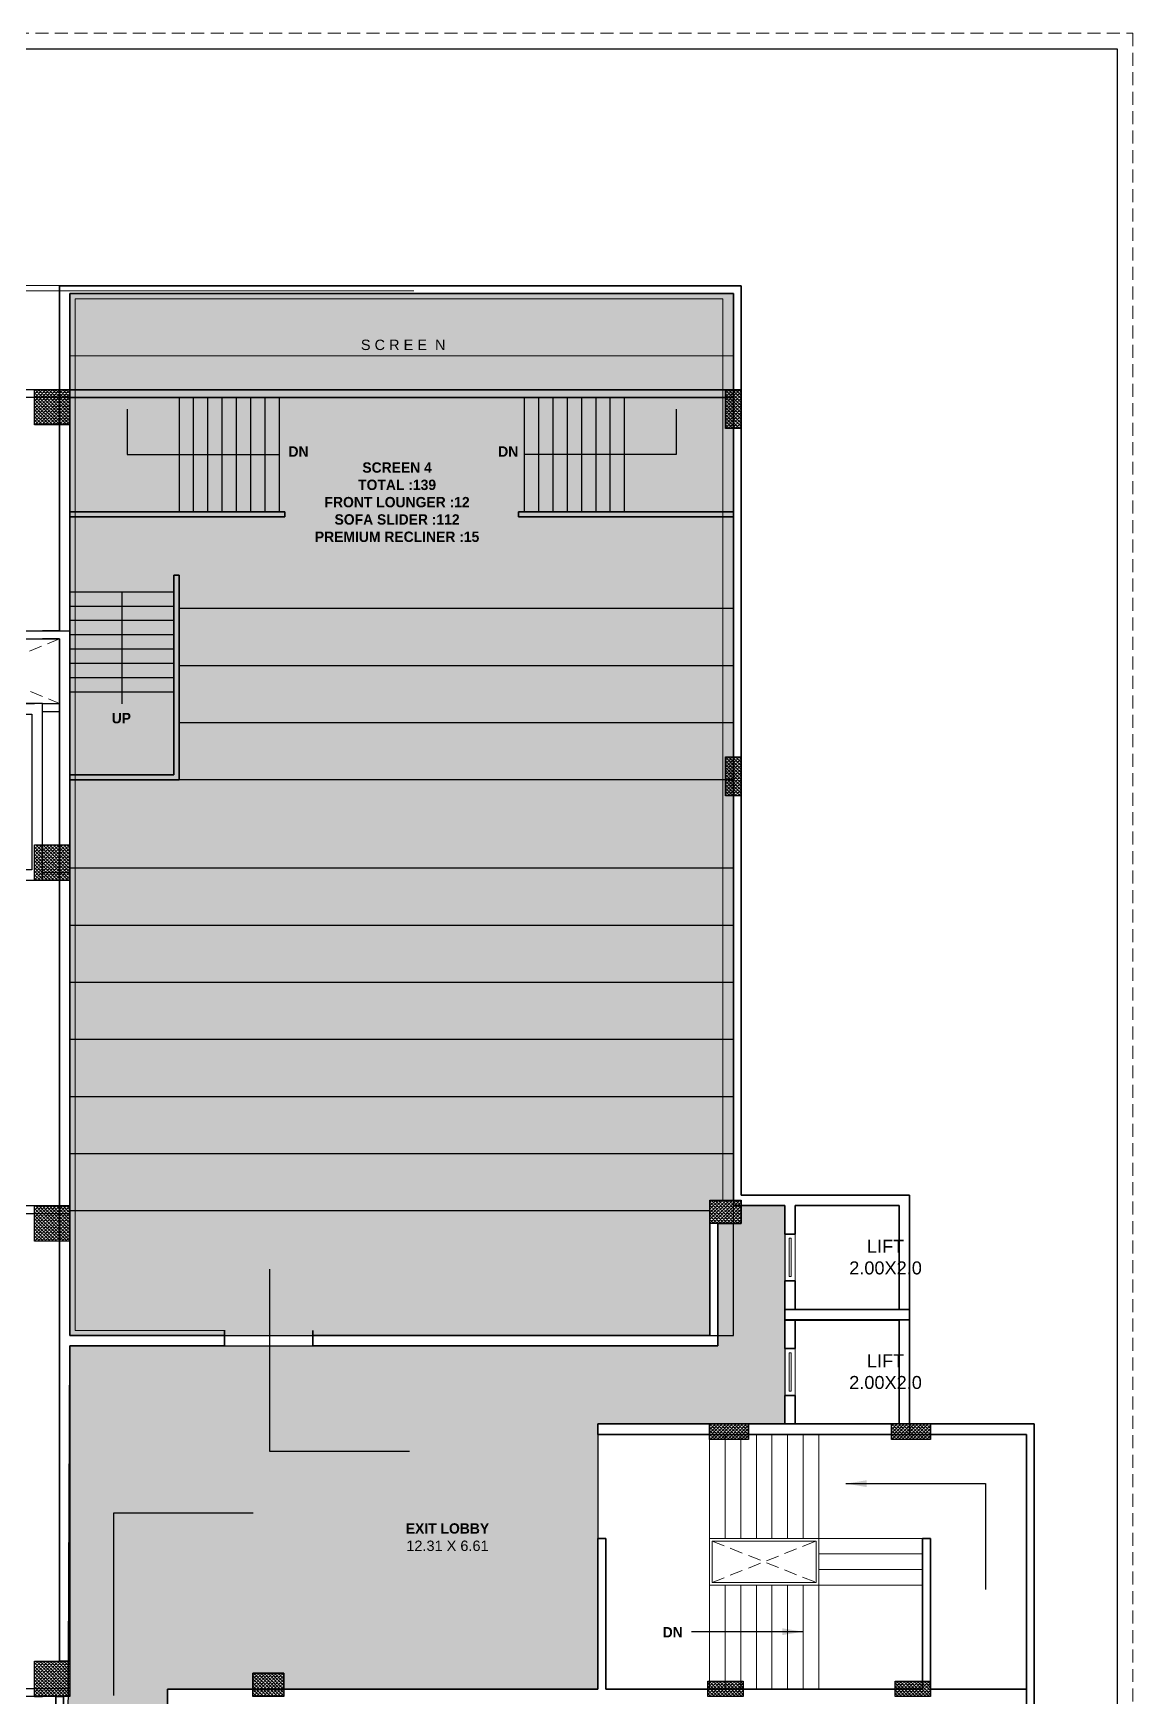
# Model space of a CAD drawing. Header units: feet. Extents: x 1354 to 2117, y 994 to 1430.
# Drawn here: x 1926.06 to 1947.22, y 1120.03 to 1152.06 of the extents above; entities that cross this region are included whole.
import ezdxf

# ---------------------------------------------------------------- set-up
doc = ezdxf.new("R2010")
doc.units = ezdxf.units.FT
doc.linetypes.add('DASHED2', pattern=[0.375, 0.25, -0.125])
doc.linetypes.add('HIDDEN', pattern=[0.375, 0.25, -0.125])
for name, color, linetype, lineweight in [('AR-WALLS', 1, 'Continuous', 30), ('COLUMN (DCPL)', 10, 'Continuous', 30), ('COLUMN HATCH (DCPL)', 42, 'Continuous', 5), ('door', 42, 'Continuous', 9), ('DUCT (DCPL)', 8, 'HIDDEN', 13), ('H', 253, 'Continuous', 5), ('LINE-1-KEY (DCPL)', 253, 'Continuous', 9), ('RAMP_TMOS', 219, 'Continuous', 20), ('stair', 22, 'Continuous', 9), ('Staircase_TMOS', 129, 'Continuous', 20), ('tex', 7, 'Continuous', 15), ('Text Common_TMOS', 150, 'Continuous', 20), ('wall', 7, 'Continuous', 30), ('Wall_TMOS', 5, 'Continuous', 35), ('WI', 252, 'Continuous', 9), ('WIN', 230, 'Continuous', 9)]:
    doc.layers.add(name, color=color, linetype=linetype, lineweight=lineweight)
doc.layers.add('Door_TMOS', color=252, linetype='Continuous', lineweight=15, true_color=0x989898)
doc.layers.add('Layer2', color=240, linetype='Continuous')
doc.styles.add('Arial Narrow', font='arial.ttf')
doc.styles.get("Standard").update_dxf_attribs({"font": 'arial.ttf'})
doc.styles.add('STYLE1', font='arial.ttf')
doc.dimstyles.new('2_Dim_Wrk_Medium_TMOS', dxfattribs={"dimtxt": 0.18, "dimasz": 0.15, "dimexe": 0.18, "dimexo": 0.0625, "dimgap": 0.09, "dimtad": 0, "dimdec": 3, "dimzin": 0, "dimdsep": 46, "dimtxsty": 'STYLE1', "dimblk": 'OPEN90', "dimcen": 0.09, "dimclrd": 256, "dimclre": 256, "dimclrt": 256, "dimazin": 2, "dimtfac": 1, "dimtdec": 3, "dimtofl": 0, "dimtmove": 0, "dimatfit": 3, "dimfxl": 0.18, "dimfxlon": 1, "dimtolj": 1, "dimtzin": 0, "dimlwd": -1, "dimlwe": -1, "dimarcsym": 0})

# ---------------------------------------------------------------- blocks, each defined once
blk = doc.blocks.new('_Open90')
at = {"color": 0, "linetype": 'ByBlock', "lineweight": -2}
for p, q in [((0, 0), (-1, 0)), ((-0.5, 0.5), (0, 0)), ((0, 0), (-0.5, -0.5))]:
    blk.add_line(p, q, dxfattribs=at)

msp = doc.modelspace()

# ---------------------------------------------------------------- hatches: boundary and pattern name
at = {"layer": 'AR-WALLS', "ltscale": 0.25, "true_color": 0xc7c6dc}
h = msp.add_hatch(color=254, dxfattribs=at)
h.dxf.hatch_style = 1
h.paths.add_polyline_path([(1926.7653, 1126.985), (1939.0846, 1126.985), (1939.0846, 1129.5938), (1939.5353, 1129.5938), (1939.5353, 1147.05), (1926.7653, 1147.05)])
at = {"layer": 'AR-WALLS', "ltscale": 0.25, "true_color": 0xffecdb}
h = msp.add_hatch(color=7, dxfattribs=at)
h.dxf.hatch_style = 1
h.paths.add_polyline_path([(1926.6442, 1098.0216), (1928.6442, 1098.0216), (1928.6442, 1120.1783), (1930.2852, 1120.1783), (1930.2852, 1120.483), (1930.8852, 1120.483), (1930.8852, 1120.1783), (1936.9276, 1120.1783), (1936.9276, 1125.2846), (1940.5282, 1125.2846), (1940.5282, 1129.4899), (1939.6846, 1129.4899), (1939.6846, 1129.1435), (1939.2346, 1129.1435), (1939.2346, 1126.785), (1926.7653, 1126.785)])
at = {"layer": 'COLUMN HATCH (DCPL)'}
h = msp.add_hatch(dxfattribs=at)
h.set_pattern_fill('SACNCR', color=256, scale=0.5, angle=90, style=0)
h.set_pattern_definition([(135, (8003.898525, 813.123366), (-0.03314563037, -0.03314563037), []), (135, (8003.898525, 813.15651), (-0.03314563037, -0.03314563037), [0, -0.046875])])
h.paths.add_polyline_path([(1926.0853, 1144.5237), (1926.0853, 1145.2037), (1926.7653, 1145.2037), (1926.7653, 1144.5237)], flags=0)
h = msp.add_hatch(dxfattribs=at)
h.set_pattern_fill('SACNCR', color=256, scale=0.5, angle=90, style=0)
h.set_pattern_definition([(135, (8003.558525, 813.088967), (-0.03314563037, -0.03314563037), []), (135, (8003.558525, 813.122112), (-0.03314563037, -0.03314563037), [0, -0.046875])])
h.paths.add_polyline_path([(1939.6853, 1144.4543), (1939.3853, 1144.4543), (1939.3853, 1145.2043), (1939.6853, 1145.2043)], flags=0)
h = msp.add_hatch(dxfattribs=at)
h.set_pattern_fill('SACNCR', color=256, scale=0.5, angle=90, style=0)
h.set_pattern_definition([(135, (8003.558525, 813.313967), (-0.03314563037, -0.03314563037), []), (135, (8003.558525, 813.347112), (-0.03314563037, -0.03314563037), [0, -0.046875])])
h.paths.add_polyline_path([(1939.6853, 1137.3793), (1939.3853, 1137.3793), (1939.3853, 1138.1293), (1939.6853, 1138.1293)], flags=0)
h = msp.add_hatch(dxfattribs=at)
h.set_pattern_fill('SACNCR', color=256, scale=0.5, angle=90, style=0)
h.set_pattern_definition([(135, (8003.898525, 813.653366), (-0.03314563037, -0.03314563037), []), (135, (8003.898525, 813.68651), (-0.03314563037, -0.03314563037), [0, -0.046875])])
h.paths.add_polyline_path([(1926.0853, 1135.7537), (1926.0853, 1136.4337), (1926.7653, 1136.4337), (1926.7653, 1135.7537)], flags=0)
h = msp.add_hatch(dxfattribs=at)
h.set_pattern_fill('SACNCR', color=256, scale=0.5, angle=360, style=0)
h.set_pattern_definition([(45, (1622.165556, 1942.100456), (-0.0331456304, 0.0331456304), []), (45, (1622.1987, 1942.100456), (-0.0331456304, 0.0331456304), [0, -0.046875])])
h.paths.add_polyline_path([(1939.0846, 1129.1435), (1939.0846, 1129.5938), (1939.6846, 1129.5938), (1939.6846, 1129.1435)])
h = msp.add_hatch(dxfattribs=at)
h.set_pattern_fill('SACNCR', color=256, scale=0.5, angle=90, style=0)
h.set_pattern_definition([(135, (8003.898525, 813.123358), (-0.03314563037, -0.03314563037), []), (135, (8003.898525, 813.156503), (-0.03314563037, -0.03314563037), [0, -0.046875])])
h.paths.add_polyline_path([(1926.0853, 1128.802), (1926.0853, 1129.482), (1926.7653, 1129.482), (1926.7653, 1128.802)], flags=0)
h = msp.add_hatch(dxfattribs=at)
h.set_pattern_fill('SACNCR', color=256, scale=0.5, angle=180, style=0)
h.set_pattern_definition([(225, (2249.296656, 306.252638), (0.0331456304, -0.0331456304), []), (225, (2249.26351, 306.252638), (0.0331456304, -0.0331456304), [0, -0.046875])])
h.paths.add_polyline_path([(1939.8276, 1125.2846), (1939.8276, 1124.985), (1939.0776, 1124.985), (1939.0776, 1125.2846)])
h = msp.add_hatch(dxfattribs=at)
h.set_pattern_fill('SACNCR', color=256, scale=0.5, angle=180, style=0)
h.set_pattern_definition([(225, (2252.796656, 306.252638), (0.0331456304, -0.0331456304), []), (225, (2252.76351, 306.252638), (0.0331456304, -0.0331456304), [0, -0.046875])])
h.paths.add_polyline_path([(1943.3276, 1125.2846), (1943.3276, 1124.985), (1942.5776, 1124.985), (1942.5776, 1125.2846)])
h = msp.add_hatch(dxfattribs=at)
h.set_pattern_fill('SACNCR', color=256, scale=0.5, angle=90, style=0)
h.set_pattern_definition([(135, (8003.898525, 813.653358), (-0.03314563037, -0.03314563037), []), (135, (8003.898525, 813.686503), (-0.03314563037, -0.03314563037), [0, -0.046875])])
h.paths.add_polyline_path([(1926.0853, 1120.032), (1926.0853, 1120.712), (1926.7653, 1120.712), (1926.7653, 1120.032)], flags=0)
h = msp.add_hatch(dxfattribs=at)
h.set_pattern_fill('SACNCR', color=256, scale=0.5, angle=90, style=0)
h.set_pattern_definition([(135, (8014.31842, 788.631846), (-0.03314563037, -0.03314563037), []), (135, (8014.31842, 788.66499), (-0.03314563037, -0.03314563037), [0, -0.046875])])
h.paths.add_polyline_path([(1930.2852, 1120.0322), (1930.2852, 1120.483), (1930.8852, 1120.483), (1930.8852, 1120.0322)])
h = msp.add_hatch(dxfattribs=at)
h.set_pattern_fill('SACNCR', color=256, scale=0.5, angle=90, style=0)
h.set_pattern_definition([(135, (1116.85992, 820.76068), (-0.0331456304, -0.0331456304), []), (135, (1116.85992, 820.793827), (-0.0331456304, -0.0331456304), [0, -0.046875])])
h.paths.add_polyline_path([(1939.0442, 1120.033), (1939.0442, 1120.33), (1939.7242, 1120.33), (1939.7242, 1120.033)])
h = msp.add_hatch(dxfattribs=at)
h.set_pattern_fill('SACNCR', color=256, scale=0.5, angle=90, style=0)
h.set_pattern_definition([(135, (1120.46347, 820.76068), (-0.0331456304, -0.0331456304), []), (135, (1120.46347, 820.793827), (-0.0331456304, -0.0331456304), [0, -0.046875])])
h.paths.add_polyline_path([(1942.6477, 1120.033), (1942.6477, 1120.33), (1943.3277, 1120.33), (1943.3277, 1120.033)])

# ---------------------------------------------------------------- linework, layer by layer
at = {"color": 116, "true_color": 0x136734}
for p, q in [((1928.8653, 1145.05), (1928.8653, 1142.85)), ((1929.1403, 1145.05), (1929.1403, 1142.85)), ((1929.4153, 1145.05), (1929.4153, 1142.85)), ((1929.6903, 1145.05), (1929.6903, 1142.85)), ((1929.9653, 1145.05), (1929.9653, 1142.85)), ((1930.2403, 1145.05), (1930.2403, 1142.85)), ((1930.5153, 1145.05), (1930.5153, 1142.85)), ((1930.7903, 1145.05), (1930.7903, 1142.85)), ((1935.5103, 1145.05), (1935.5103, 1142.85)), ((1935.7853, 1145.05), (1935.7853, 1142.85)), ((1936.0603, 1145.05), (1936.0603, 1142.85)), ((1936.3353, 1145.05), (1936.3353, 1142.85)), ((1936.6103, 1145.05), (1936.6103, 1142.85)), ((1936.8853, 1145.05), (1936.8853, 1142.85)), ((1937.1603, 1145.05), (1937.1603, 1142.85)), ((1937.4353, 1145.05), (1937.4353, 1142.85)), ((1928.7653, 1141.3027), (1926.7653, 1141.3027)), ((1928.7653, 1141.0277), (1926.7653, 1141.0277)), ((1928.7653, 1140.7527), (1926.7653, 1140.7527)), ((1939.5353, 1140.985), (1928.8653, 1140.985)), ((1928.7653, 1140.4777), (1926.7653, 1140.4777)), ((1928.7653, 1140.2027), (1926.7653, 1140.2027)), ((1928.7653, 1139.9277), (1926.7653, 1139.9277)), ((1939.5353, 1139.885), (1928.8653, 1139.885)), ((1928.7653, 1139.6527), (1926.7653, 1139.6527)), ((1928.7653, 1139.3777), (1926.7653, 1139.3777)), ((1939.5353, 1138.785), (1928.8653, 1138.785)), ((1939.5353, 1137.685), (1926.7653, 1137.685)), ((1939.5353, 1135.985), (1926.7653, 1135.985)), ((1939.5353, 1134.885), (1926.7653, 1134.885)), ((1939.5353, 1133.785), (1926.7653, 1133.785)), ((1939.5353, 1132.685), (1926.7653, 1132.685)), ((1939.5353, 1131.585), (1926.7653, 1131.585)), ((1939.5353, 1130.485), (1926.7653, 1130.485)), ((1939.0846, 1129.385), (1926.7653, 1129.385))]:
    msp.add_line(p, q, dxfattribs=at)
msp.add_lwpolyline([(1926.7653, 1126.985), (1939.5353, 1126.985), (1939.5353, 1147.05), (1926.7653, 1147.05)], close=True)
msp.add_lwpolyline([(1928.6442, 1098.0216), (1926.6442, 1098.0216), (1926.7653, 1126.785), (1939.2346, 1126.785), (1939.2346, 1129.1435), (1939.6846, 1129.1435), (1939.6846, 1129.4899), (1940.5282, 1129.4899), (1940.5282, 1125.2846), (1936.9276, 1125.2846), (1936.9276, 1120.1783), (1930.8852, 1120.1783), (1930.8852, 1120.483), (1930.2852, 1120.483), (1930.2852, 1120.1783), (1928.6442, 1120.1783), (1928.6442, 1098.0216), (1926.6442, 1098.0216)])
at = {"layer": 'COLUMN (DCPL)'}
for points in [[(1926.0853, 1144.5237), (1926.0853, 1145.2037), (1926.7653, 1145.2037), (1926.7653, 1144.5237)], [(1939.6853, 1144.4543), (1939.3853, 1144.4543), (1939.3853, 1145.2043), (1939.6853, 1145.2043)], [(1939.6853, 1137.3793), (1939.3853, 1137.3793), (1939.3853, 1138.1293), (1939.6853, 1138.1293)], [(1926.0853, 1135.7537), (1926.0853, 1136.4337), (1926.7653, 1136.4337), (1926.7653, 1135.7537)], [(1939.0846, 1129.1435), (1939.0846, 1129.5938), (1939.6846, 1129.5938), (1939.6846, 1129.1435)], [(1926.0853, 1128.802), (1926.0853, 1129.482), (1926.7653, 1129.482), (1926.7653, 1128.802)], [(1939.8276, 1125.2846), (1939.8276, 1124.985), (1939.0776, 1124.985), (1939.0776, 1125.2846)], [(1943.3276, 1125.2846), (1943.3276, 1124.985), (1942.5776, 1124.985), (1942.5776, 1125.2846)], [(1926.0853, 1120.032), (1926.0853, 1120.712), (1926.7653, 1120.712), (1926.7653, 1120.032)], [(1930.2852, 1120.0328), (1930.2852, 1120.483), (1930.8852, 1120.483), (1930.8852, 1120.0328)], [(1939.0442, 1120.033), (1939.0442, 1120.33), (1939.7242, 1120.33), (1939.7242, 1120.033)], [(1942.6477, 1120.033), (1942.6477, 1120.33), (1943.3277, 1120.33), (1943.3277, 1120.033)]]:
    msp.add_lwpolyline(points, close=True, dxfattribs=at)
msp.add_lwpolyline([(1924.0853, 1135.9543), (1923.6353, 1135.9543), (1923.6353, 1138.9543), (1926.0353, 1138.9549), (1926.0353, 1135.9543), (1925.5853, 1135.9543), (1925.5853, 1135.7543), (1926.2353, 1135.7543), (1926.2353, 1139.1543), (1923.4353, 1139.1543), (1923.4353, 1135.7543), (1924.0853, 1135.7543), (1924.0853, 1135.9543)], dxfattribs=at)
at = {"layer": 'door'}
for p, q in [((1929.7383, 1126.785), (1931.4389, 1126.785)), ((1936.9276, 1125.0791), (1936.9276, 1123.0791))]:
    msp.add_line(p, q, dxfattribs=at)
at = {"layer": 'Door_TMOS'}
for points in [[(1940.5282, 1128.0399), (1940.7282, 1128.0399), (1940.7282, 1128.9399), (1940.5282, 1128.9399)], [(1940.6082, 1128.1199), (1940.6482, 1128.1199), (1940.6482, 1128.8599), (1940.6082, 1128.8599)], [(1940.5282, 1125.834), (1940.7282, 1125.834), (1940.7282, 1126.734), (1940.5282, 1126.734)], [(1940.6082, 1125.914), (1940.6482, 1125.914), (1940.6482, 1126.654), (1940.6082, 1126.654)]]:
    msp.add_lwpolyline(points, close=True, dxfattribs=at)
at = {"layer": 'DUCT (DCPL)'}
for p, q in [((1939.1276, 1122.2291), (1941.1276, 1123.0291)), ((1939.1276, 1123.0291), (1941.1276, 1122.2291))]:
    msp.add_line(p, q, dxfattribs=at)
at = {"layer": 'H', "linetype": 'HIDDEN'}
msp.add_lwpolyline([(1865.7271, 1152.064), (1947.2222, 1152.064), (1947.2222, 1086.6636), (1865.7271, 1086.6636)], close=True, dxfattribs=at)
at = {"layer": 'LINE-1-KEY (DCPL)'}
msp.add_lwpolyline([(1939.3353, 1129.5938), (1939.3353, 1146.95), (1926.8653, 1146.95), (1926.8653, 1127.085), (1929.7383, 1127.085)], dxfattribs=at)
at = {"layer": 'RAMP_TMOS', "color": 254}
msp.add_line((1933.5353, 1145.2), (1939.5353, 1145.2), dxfattribs=at)
at = {"layer": 'stair'}
for p, q in [((1939.3776, 1125.0791), (1939.3776, 1123.0791)), ((1939.6776, 1125.0791), (1939.6776, 1123.0791)), ((1939.9776, 1125.0791), (1939.9776, 1123.0791)), ((1940.2776, 1125.0791), (1940.2776, 1123.0791)), ((1940.5776, 1125.0791), (1940.5776, 1123.0791)), ((1940.8776, 1125.0791), (1940.8776, 1123.0791)), ((1941.1776, 1125.0791), (1941.1776, 1123.0791)), ((1939.0776, 1123.0791), (1939.0776, 1124.985)), ((1939.0776, 1123.0791), (1943.1776, 1123.0791)), ((1941.1776, 1122.7791), (1943.1776, 1122.7791)), ((1941.1776, 1122.4791), (1943.1776, 1122.4791)), ((1939.0776, 1122.1791), (1939.0776, 1120.1783)), ((1939.3776, 1122.1791), (1939.3776, 1120.1783)), ((1939.6776, 1122.1791), (1939.6776, 1120.1783)), ((1939.9776, 1122.1791), (1939.9776, 1120.1783)), ((1940.2776, 1122.1791), (1940.2776, 1120.1783)), ((1940.5776, 1122.1791), (1940.5776, 1120.1783)), ((1940.8776, 1122.1791), (1940.8776, 1120.1783)), ((1941.1776, 1122.1791), (1943.1776, 1122.1791)), ((1941.1776, 1122.1791), (1941.1776, 1120.1783))]:
    msp.add_line(p, q, dxfattribs=at)
at = {"layer": 'Staircase_TMOS'}
for p, q in [((1939.0776, 1122.1791), (1939.0776, 1123.0791)), ((1939.1276, 1123.0291), (1941.1276, 1123.0291)), ((1939.1276, 1122.2291), (1939.1276, 1123.0291)), ((1941.1276, 1123.0291), (1941.1276, 1122.2291)), ((1941.1776, 1123.0791), (1941.1776, 1122.1791)), ((1939.0776, 1122.1791), (1941.1776, 1122.1791)), ((1939.1276, 1122.2291), (1941.1276, 1122.2291))]:
    msp.add_line(p, q, dxfattribs=at)
at = {"layer": 'wall'}
for p, q in [((1913.3367, 1145.2037), (1926.7653, 1145.2043)), ((1913.6367, 1145.0543), (1926.7653, 1145.0543)), ((1923.4353, 1139.1543), (1926.0853, 1139.1543)), ((1926.2353, 1139.1543), (1926.5653, 1139.1543)), ((1926.2353, 1139.0043), (1926.5653, 1139.0043)), ((1925.5853, 1135.7543), (1926.2353, 1135.7543)), ((1926.0853, 1135.7543), (1926.7653, 1135.7543)), ((1926.2353, 1135.9043), (1926.7653, 1135.9043)), ((1926.7653, 1129.4826), (1918.0853, 1129.482)), ((1926.7653, 1129.3326), (1918.0853, 1129.332)), ((1940.5256, 1127.1708), (1940.5256, 1126.9408)), ((1926.7653, 1120.1826), (1909.8367, 1120.1826)), ((1926.7653, 1120.0326), (1909.8367, 1120.0326))]:
    msp.add_line(p, q, dxfattribs=at)
msp.add_lwpolyline([(1866.0271, 1151.764), (1946.9222, 1151.764), (1946.9222, 1086.9636), (1866.0271, 1086.9636)], close=True, dxfattribs=at)
for points in [[(1923.4353, 1139.1543), (1923.4353, 1140.5543), (1926.7653, 1140.5543), (1926.7653, 1139.1543)], [(1923.5853, 1139.1543), (1923.5853, 1140.4043), (1926.5653, 1140.4043), (1926.5653, 1139.1543)]]:
    msp.add_lwpolyline(points, dxfattribs=at)
at = {"layer": 'Wall_TMOS'}
for p, q in [((1939.6853, 1147.2), (1926.5653, 1147.2)), ((1926.5653, 1140.5543), (1926.5653, 1147.2)), ((1939.6853, 1129.6899), (1939.6853, 1147.2)), ((1939.5353, 1147.05), (1926.7653, 1147.05)), ((1926.7653, 1126.985), (1926.7653, 1147.05)), ((1939.5353, 1129.4899), (1939.5353, 1147.05)), ((1939.6853, 1145.2), (1926.7653, 1145.2)), ((1939.5353, 1145.05), (1926.7653, 1145.05)), ((1926.7653, 1145.05), (1928.8653, 1145.05)), ((1939.6853, 1145.2), (1939.5353, 1145.2)), ((1926.7653, 1135.75), (1926.7653, 1143.4)), ((1930.902, 1142.85), (1926.7653, 1142.85)), ((1930.902, 1142.75), (1926.7653, 1142.75)), ((1930.902, 1142.85), (1930.902, 1142.75)), ((1935.3986, 1142.85), (1939.5353, 1142.85)), ((1935.3986, 1142.85), (1935.3986, 1142.75)), ((1935.3986, 1142.75), (1939.5353, 1142.75)), ((1939.5353, 1142.85), (1939.3353, 1142.85)), ((1939.5353, 1142.75), (1939.3353, 1142.75)), ((1928.7653, 1137.785), (1928.7653, 1141.6314)), ((1928.8653, 1141.6314), (1928.7653, 1141.6314)), ((1928.8653, 1137.685), (1928.8653, 1141.6314)), ((1926.2353, 1140.5543), (1926.5653, 1140.5543)), ((1926.2353, 1140.4043), (1926.5653, 1140.4043)), ((1926.5653, 1120.7126), (1926.5653, 1140.4043)), ((1928.7653, 1137.785), (1926.7653, 1137.785)), ((1928.8653, 1137.685), (1926.7653, 1137.685)), ((1939.5353, 1130.6), (1939.5353, 1131.45)), ((1940.5282, 1129.6899), (1939.6853, 1129.6899)), ((1942.9282, 1129.6899), (1940.5282, 1129.6899)), ((1942.9282, 1127.2899), (1942.9282, 1129.6899)), ((1926.0853, 1129.4826), (1926.2353, 1129.4826)), ((1939.5353, 1129.4899), (1940.5282, 1129.4899)), ((1940.5282, 1129.4899), (1940.5282, 1128.9399)), ((1940.7282, 1129.4899), (1942.7282, 1129.4899)), ((1940.7282, 1129.4899), (1940.7282, 1128.9399)), ((1942.7282, 1129.4899), (1942.7282, 1127.4899)), ((1939.0846, 1129.1435), (1939.0846, 1126.985)), ((1939.2346, 1129.1435), (1939.2346, 1126.785)), ((1940.7282, 1128.9399), (1940.5282, 1128.9399)), ((1940.7282, 1128.9399), (1940.5282, 1128.9399)), ((1942.9282, 1128.7859), (1942.9282, 1128.6859)), ((1940.7282, 1128.0399), (1940.5282, 1128.0399)), ((1940.5282, 1128.0399), (1940.5282, 1127.4899)), ((1940.7282, 1128.0399), (1940.5282, 1128.0399)), ((1940.7282, 1128.0399), (1940.7282, 1127.4899)), ((1942.7282, 1127.4899), (1940.5282, 1127.4899)), ((1940.5282, 1127.4899), (1940.5282, 1127.2899)), ((1940.7282, 1127.484), (1940.5282, 1127.484)), ((1940.5282, 1127.484), (1940.5282, 1127.284)), ((1940.5282, 1127.2899), (1940.5282, 1127.4399)), ((1940.5282, 1127.2899), (1942.9282, 1127.2899)), ((1940.5282, 1127.284), (1942.7282, 1127.284)), ((1940.5282, 1127.284), (1940.5282, 1126.734)), ((1942.9282, 1127.484), (1940.7282, 1127.484)), ((1940.7282, 1127.284), (1940.7282, 1126.734)), ((1942.7282, 1127.284), (1942.7282, 1125.284)), ((1942.9282, 1125.084), (1942.9282, 1127.484)), ((1929.7383, 1126.985), (1926.7653, 1126.985)), ((1929.7383, 1127.0921), (1929.7383, 1126.785)), ((1931.4389, 1127.085), (1931.4389, 1126.785)), ((1939.0846, 1126.985), (1931.4389, 1126.985)), ((1929.7383, 1126.785), (1926.7653, 1126.785)), ((1926.7653, 1120.7126), (1926.7653, 1126.785)), ((1939.2346, 1126.785), (1931.4389, 1126.785)), ((1940.7282, 1126.734), (1940.5282, 1126.734)), ((1940.7282, 1126.734), (1940.5282, 1126.734)), ((1942.9282, 1126.58), (1942.9282, 1126.48)), ((1940.5282, 1125.834), (1940.5282, 1125.284)), ((1940.7282, 1125.834), (1940.5282, 1125.834)), ((1940.7282, 1125.834), (1940.5282, 1125.834)), ((1940.7282, 1125.834), (1940.7282, 1125.284)), ((1936.9276, 1125.2846), (1945.3276, 1125.2846)), ((1939.0776, 1125.2846), (1939.0776, 1125.0791)), ((1939.8276, 1125.2846), (1939.8276, 1125.0846)), ((1939.8276, 1125.0846), (1939.8276, 1125.2346)), ((1945.3276, 1087.0216), (1945.3276, 1125.2846)), ((1936.9276, 1123.0791), (1937.0776, 1123.0791)), ((1936.9276, 1123.0791), (1936.9276, 1120.1783)), ((1937.0776, 1123.0791), (1937.0776, 1120.1783)), ((1943.1776, 1120.1783), (1943.1776, 1123.0791)), ((1943.1776, 1123.0791), (1943.3276, 1123.0791)), ((1943.3276, 1120.1783), (1943.3276, 1123.0791)), ((1926.5653, 1120.7126), (1926.7653, 1120.7126)), ((1926.0853, 1120.0326), (1926.2353, 1120.0326)), ((1926.4942, 1118.0282), (1926.4942, 1120.0326)), ((1926.6442, 1120.0326), (1926.4942, 1120.0326)), ((1926.6442, 1118.1782), (1926.6442, 1120.0326)), ((1928.6442, 1120.1783), (1928.6442, 1114.8276)), ((1928.6442, 1120.1783), (1936.9276, 1120.1783)), ((1937.0776, 1120.1783), (1943.1776, 1120.1783)), ((1943.3276, 1120.1783), (1945.1776, 1120.1783))]:
    msp.add_line(p, q, dxfattribs=at)
at = {"layer": 'Wall_TMOS', "lineweight": 0}
msp.add_line((1939.5353, 1145.85), (1926.7653, 1145.85), dxfattribs=at)
at = {"layer": 'Wall_TMOS'}
msp.add_lwpolyline([(1936.9276, 1125.2846), (1936.9276, 1125.0791), (1937.0776, 1125.0791), (1937.0776, 1125.0791), (1945.1776, 1125.0791), (1945.1776, 1109.1746), (1928.794, 1109.1746), (1928.794, 1112.8746)], dxfattribs=at)
at = {"layer": 'WI', "linetype": 'DASHED2'}
for p, q in [((1923.5853, 1140.4043), (1926.5653, 1139.1543)), ((1926.5653, 1140.4043), (1923.5853, 1139.1543))]:
    msp.add_line(p, q, dxfattribs=at)
at = {"layer": 'WIN'}
for p, q in [((1889.7867, 1147.2043), (1933.5353, 1147.2043)), ((1889.9367, 1147.1043), (1933.3853, 1147.1043))]:
    msp.add_line(p, q, dxfattribs=at)

# ---------------------------------------------------------------- texts
at = {"layer": 'tex', "char_height": 0.2, "attachment_point": 9}
for s, insert, width in [('\\pxqc,t2;{\\fCentury Gothic|b1|i0|c0|p34;DN}', (1931.5398, 1143.9091), 0.749532), ('\\pxqc,t2;{\\fCentury Gothic|b1|i0|c0|p34;DN}', (1935.5768, 1143.9091), 0.749532), ('\\pxqc;{\\fCentury Gothic|b1|i0|c0|p34;SCREEN 4\\PTOTAL :139\\PFRONT LOUNGER :12\\PSOFA SLIDER :112\\PPREMIUM RECLINER :15}', (1935.9234, 1142.2651), 5.721398), ('\\pxqc,t2;{\\fCentury Gothic|b1|i0|c0|p34;UP}', (1928.13, 1138.7731), 0.749532), ('\\pxqc,t2;{\\fCentury Gothic|b1|i0|c0|p34;EXIT LOBBY\\P}12.31 X 6.61', (1934.978, 1122.8342), 1.891176), ('\\pxqc,t2;{\\fCentury Gothic|b1|i0|c0|p34;DN}', (1938.743, 1121.1721), 0.749532)]:
    msp.add_mtext(s, dxfattribs=dict(at, insert=insert, width=width))
at = {"layer": 'Text Common_TMOS', "insert": (1931.9227, 1146.1641), "char_height": 0.2, "width": 2.516362, "attachment_point": 1, "style": 'Arial Narrow'}
msp.add_mtext('\\pxqc;S C R E E  N', dxfattribs=at)
at = {"layer": 'Text Common_TMOS', "char_height": 0.25, "attachment_point": 1, "style": 'Arial Narrow'}
for insert in [(1941.7656, 1128.8297), (1941.7656, 1126.6238)]:
    msp.add_mtext('\\pxqc;LIFT\\P2.00X2.0', dxfattribs=dict(at, insert=insert))

# ---------------------------------------------------------------- leaders
at = {"layer": 'Layer2'}
for points in [[(1927.8655, 1144.8281), (1927.8655, 1143.95), (1930.7903, 1143.95)], [(1938.435, 1144.8281), (1938.435, 1143.95), (1935.5103, 1143.95)], [(1927.7653, 1141.3027), (1927.7653, 1139.1516)], [(1933.2995, 1124.7525), (1930.6148, 1124.7525), (1930.6148, 1128.2665)], [(1941.7034, 1124.1337), (1944.3881, 1124.1337), (1944.3881, 1122.0947)], [(1930.2914, 1123.5668), (1927.6066, 1123.5668), (1927.6066, 1120.0528)], [(1940.8776, 1121.2822), (1938.7265, 1121.2822)]]:
    msp.add_leader(points, dimstyle='2_Dim_Wrk_Medium_TMOS', override={"dimasz": 0.4, "dimfxl": 0.125}, dxfattribs=at)

doc.saveas('drawing.dxf')
